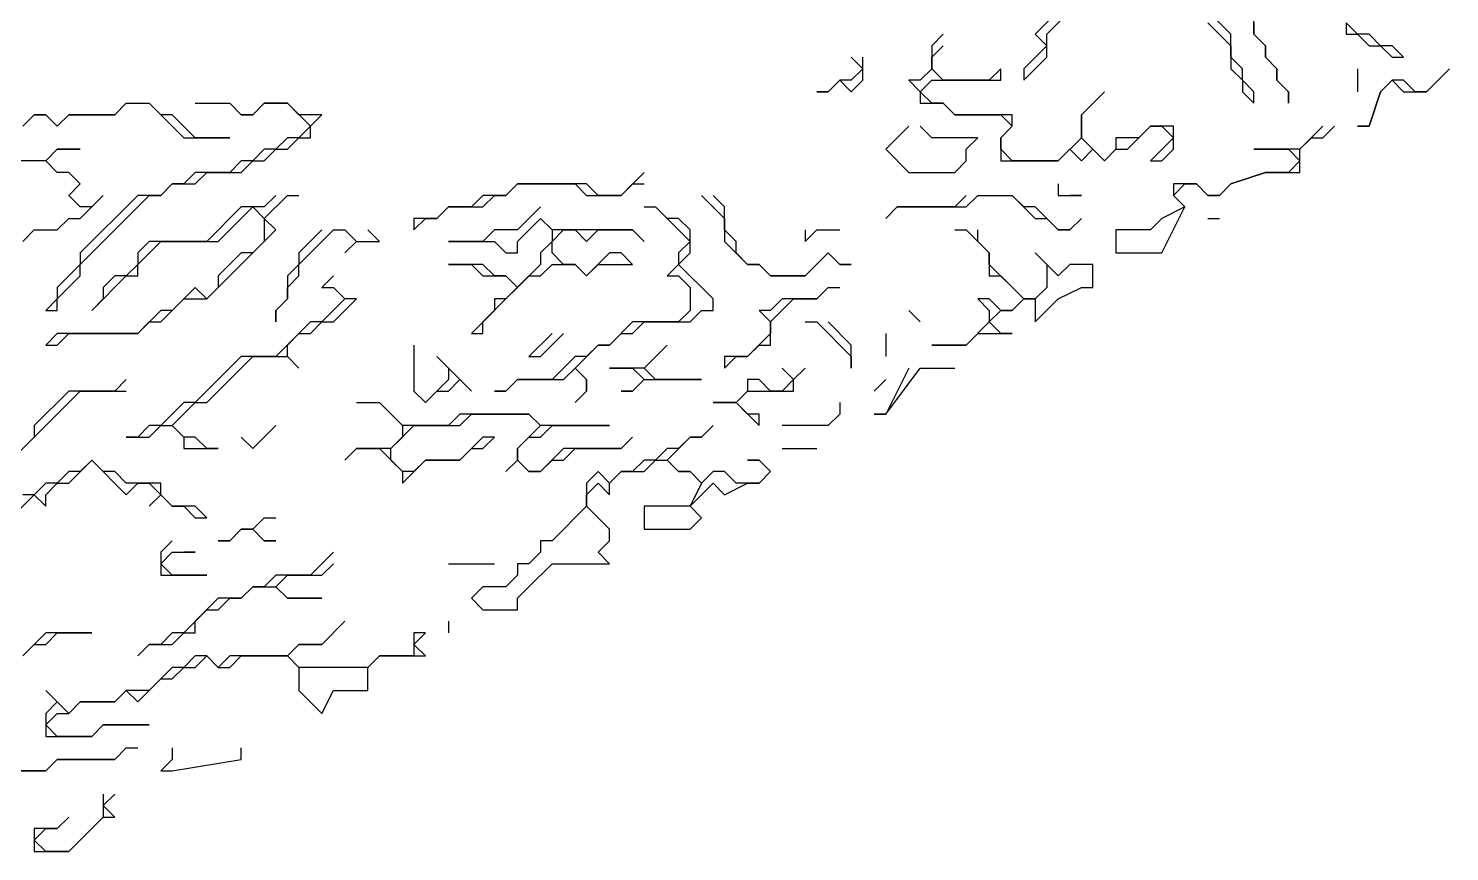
# Model space of a CAD drawing. Header units: metres. Extents: x 76363 to 76886, y 81203 to 81673.
# Drawn here: x 76791.6 to 76841, y 81353.4 to 81382 of the extents above; entities that cross this region are included whole.
import ezdxf

# ---------------------------------------------------------------- set-up
doc = ezdxf.new("R2010")
doc.units = ezdxf.units.M

msp = doc.modelspace()

# ---------------------------------------------------------------- linework, layer by layer
for points in [[(76827.4, 81382.6, 197.54), (76826.6, 81381.8, 197.42), (76827, 81381.4, 197.21), (76826.2, 81380.6, 197.22), (76826.2, 81380.2, 197.13), (76827, 81381, 197.155), (76827, 81381.8, 197.31), (76827.8, 81382.6, 197.415)], [(76832.6, 81382.2, 197.725), (76833.4, 81381.4, 197.69), (76833.4, 81380.6, 197.7), (76833.8, 81380.2, 197.825), (76833.8, 81379.8, 197.77), (76834.2, 81379.4, 197.905), (76834.2, 81379.8, 197.96), (76833.8, 81380.2, 197.825), (76833.8, 81380.6, 197.96), (76833.4, 81381, 197.71), (76833.4, 81381.8, 197.9), (76832.6, 81382.6, 197.82)], [(76834.2, 81382.2, 198.48), (76834.2, 81381.8, 198.39), (76834.6, 81381.4, 198.335), (76834.6, 81381, 198.31), (76835, 81380.6, 198.33), (76835, 81380.2, 198.32), (76835.4, 81379.8, 198.335), (76835.4, 81379.4, 198.36), (76835.4, 81379.8, 198.335), (76835, 81380.2, 198.32), (76835, 81380.6, 198.33), (76834.6, 81381, 198.31), (76834.6, 81381.4, 198.335), (76834.2, 81381.8, 198.39), (76834.2, 81382.6, 198.5)], [(76837.4, 81382.2, 199.377), (76837.4, 81381.8, 199.13), (76837.8, 81381.8, 199.406), (76838.2, 81381.4, 199.403), (76838.6, 81381.4, 199.905), (76839, 81381, 199.754), (76839.4, 81381, 200.458), (76839, 81381.4, 200.741), (76838.6, 81381.4, 199.905), (76838.2, 81381.8, 200.022), (76837.8, 81381.8, 199.406), (76837.4, 81382.2, 199.377)], [(76823.4, 81381.8, 198.16), (76823, 81381.4, 198.137), (76823, 81380.6, 197.77), (76822.6, 81380.2, 197.675), (76822.2, 81380.2, 197.83), (76822.6, 81379.8, 197.58), (76822.6, 81379.4, 197.49), (76823.4, 81379.4, 197.4), (76823.8, 81379, 197.39), (76825.4, 81379, 197.23), (76825.8, 81378.6, 197.133), (76825.4, 81378.2, 197.04), (76825.4, 81377.4, 196.93), (76827.4, 81377.4, 197.07), (76827.8, 81377.8, 197.06), (76828.2, 81377.4, 197.07), (76828.6, 81377.8, 197.17), (76829, 81377.4, 197.2), (76829.4, 81377.8, 197.31), (76829.8, 81377.8, 197.31), (76830.6, 81378.6, 197.57), (76831, 81378.6, 197.61), (76831.4, 81378.2, 197.4), (76830.6, 81377.4, 197.135), (76831, 81377.4, 197.06), (76831.4, 81377.8, 197.265), (76831.4, 81378.6, 197.46), (76830.6, 81378.6, 197.57), (76830.2, 81378.2, 197.41), (76829.4, 81378.2, 197.335), (76829.4, 81377.8, 197.31), (76829, 81377.4, 197.2), (76828.2, 81378.2, 197.1), (76828.2, 81379, 197.067), (76829, 81379.8, 197.175), (76828.2, 81379, 197.067), (76828.2, 81378.2, 197.1), (76827.4, 81377.4, 197.07), (76825.8, 81377.4, 196.965), (76825.4, 81377.8, 196.95), (76825.4, 81378.2, 197.04), (76825.8, 81378.6, 197.133), (76825.8, 81379, 197.16), (76823.8, 81379, 197.39), (76823.4, 81379.4, 197.4), (76823, 81379.4, 197.41), (76822.6, 81379.8, 197.58), (76823, 81380.2, 197.635), (76825.4, 81380.2, 197.285), (76825.4, 81380.6, 197.4), (76825, 81380.2, 197.433), (76823.4, 81380.2, 197.67), (76823, 81380.6, 197.77), (76823, 81381, 197.94), (76823.4, 81381.4, 198)], [(76820.2, 81381, 198.9), (76820.6, 81380.6, 198.69), (76820.2, 81380.2, 198.68), (76819.8, 81380.2, 198.757), (76819.4, 81379.8, 198.55), (76819, 81379.8, 198.51), (76819.4, 81379.8, 198.55), (76819.8, 81380.2, 198.757), (76820.2, 81379.8, 198.585), (76820.6, 81380.2, 198.6), (76820.6, 81381, 198.905)], [(76837.8, 81380.6, 198.94), (76837.8, 81379.8, 198.865)], [(76841, 81380.6, 202.92), (76840.2, 81379.8, 200.123), (76839.8, 81379.8, 199.855), (76839.4, 81380.2, 199.685), (76839, 81380.2, 199.45), (76838.6, 81379.8, 199.29), (76838.2, 81378.6, 199.01), (76837.8, 81378.6, 198.745), (76838.2, 81378.6, 199.01), (76838.6, 81379.8, 199.29), (76839, 81380.2, 199.45), (76839.4, 81379.8, 199.625), (76840.2, 81379.8, 200.123), (76841, 81380.6, 202.92)], [(76795, 81379.4, 200.24), (76794.6, 81379, 200.02), (76793, 81379, 200.1), (76792.6, 81378.6, 199.907), (76792.2, 81379, 200.22), (76791.8, 81379, 200.22), (76791.4, 81378.6, 199.895)], [(76791.4, 81378.6, 199.895), (76791.8, 81379, 200.22), (76792.2, 81379, 200.22), (76792.6, 81378.6, 199.907), (76793, 81379, 200.1), (76794.6, 81379, 200.02), (76795, 81379.4, 200.24), (76795.8, 81379.4, 200.26), (76797, 81378.2, 199.555), (76798.6, 81378.2, 199.465), (76797.4, 81378.2, 199.47), (76796.6, 81379, 199.994), (76796.2, 81379, 199.957), (76795.8, 81379.4, 200.26)], [(76797.4, 81379.4, 200.25), (76798.6, 81379.4, 200.17), (76799, 81379, 199.925), (76799.4, 81379, 199.89), (76799.8, 81379.4, 200.01), (76800.6, 81379.4, 199.915), (76801.4, 81378.6, 199.34), (76801, 81378.2, 199.195), (76800.6, 81378.2, 199.235), (76800.2, 81377.8, 199.18), (76799.8, 81377.8, 199.26), (76799.4, 81377.4, 199.137), (76799, 81377.4, 199.16), (76798.6, 81377, 199.07), (76797.4, 81377, 199.305), (76797, 81376.6, 199.37), (76796.6, 81376.6, 199.42), (76796.2, 81376.2, 199.385), (76795.4, 81376.2, 199.505), (76793.4, 81374.2, 199.58), (76793.4, 81373.8, 199.57), (76792.6, 81373, 199.535), (76792.6, 81372.6, 199.475), (76792.2, 81372.2, 199.49), (76792.6, 81372.2, 199.41), (76792.6, 81372.6, 199.475), (76793.4, 81373.4, 199.545), (76793.4, 81373.8, 199.57), (76795.8, 81376.2, 199.43), (76796.2, 81376.2, 199.385), (76796.6, 81376.6, 199.42), (76797.4, 81376.6, 199.29), (76797.8, 81377, 199.225), (76799, 81377, 199.07), (76799.4, 81377.4, 199.137), (76799.8, 81377.4, 199.13), (76800.2, 81377.8, 199.18), (76800.6, 81377.8, 199.18), (76801, 81378.2, 199.195), (76801.4, 81378.2, 199.16), (76801.4, 81378.6, 199.34), (76801.8, 81379, 199.65), (76801, 81379, 199.61), (76800.6, 81379.4, 199.915), (76799.8, 81379.4, 200.01), (76799.4, 81379, 199.89), (76799, 81379, 199.925), (76798.6, 81379.4, 200.17)], [(76822.2, 81378.6, 197.255), (76821.4, 81377.8, 197.117), (76822.2, 81377, 196.77), (76823.8, 81377, 196.92), (76824.2, 81377.4, 196.93), (76824.2, 81377.8, 197), (76824.6, 81378.2, 197.12), (76823, 81378.2, 197.04), (76822.6, 81378.6, 197.22)], [(76836.6, 81378.6, 198.315), (76835.8, 81377.8, 198.06), (76834.2, 81377.8, 197.68), (76835.4, 81377.8, 197.98), (76835.8, 81377.4, 198.005), (76835.4, 81377, 197.88), (76834.6, 81377, 197.605), (76833.4, 81376.6, 197.205), (76833, 81376.2, 197.15), (76832.6, 81376.2, 197.08), (76832.2, 81376.6, 197.09), (76831.4, 81376.6, 196.99), (76831.4, 81376.2, 196.97), (76831.8, 81375.8, 196.9), (76831, 81375.4, 196.82), (76830.6, 81375, 196.703), (76829.4, 81375, 196.58), (76829.4, 81374.2, 196.55), (76831, 81374.2, 196.77), (76831.8, 81375.8, 196.9), (76831.4, 81376.2, 196.97), (76831.8, 81376.6, 197.1), (76832.2, 81376.6, 197.09), (76832.6, 81376.2, 197.08), (76833, 81376.2, 197.15), (76833.4, 81376.6, 197.205), (76834.6, 81377, 197.605), (76835.8, 81377, 197.95), (76835.8, 81377.8, 198.06), (76836.2, 81378.2, 198.18), (76836.6, 81378.2, 198.3), (76837, 81378.6, 198.39)], [(76791.4, 81374.6, 199.87), (76791.8, 81375, 199.928), (76792.6, 81375, 199.54), (76793, 81375.4, 199.75), (76793.4, 81375.4, 199.635), (76794.2, 81376.2, 199.75), (76793.8, 81375.8, 199.65), (76793.4, 81375.8, 199.845), (76793, 81376.2, 200.12), (76793.4, 81376.6, 200.105), (76793, 81377, 199.935), (76792.6, 81377, 199.932), (76792.2, 81377.4, 199.8), (76792.6, 81377.8, 199.78), (76793.4, 81377.8, 199.59), (76792.6, 81377.8, 199.78), (76792.2, 81377.4, 199.8), (76791, 81377.4, 199.84)], [(76813, 81377, 197.01), (76812.2, 81376.2, 196.54), (76811.4, 81376.2, 196.59), (76811, 81376.6, 197.02), (76808.6, 81376.6, 197.2), (76808.2, 81376.2, 197.01), (76807.4, 81376.2, 197.09), (76807, 81375.8, 196.9), (76806.2, 81375.8, 196.9), (76805.8, 81375.4, 196.68), (76805, 81375.4, 196.875), (76805, 81375, 196.71), (76805.4, 81375.4, 196.837), (76805.8, 81375.4, 196.68), (76806.2, 81375.8, 196.9), (76807.4, 81375.8, 196.873), (76807.8, 81376.2, 197.01), (76808.2, 81376.2, 197.01), (76808.6, 81376.6, 197.2), (76810.6, 81376.6, 196.98), (76811, 81376.2, 196.75), (76812.2, 81376.2, 196.54), (76812.6, 81376.6, 196.78), (76813, 81376.6, 196.81)], [(76800.2, 81376.2, 198.225), (76799.8, 81375.8, 198.09), (76799, 81375.8, 198.357), (76797.8, 81374.6, 198.13), (76795.8, 81374.6, 198.63), (76795.4, 81374.2, 198.715), (76795.4, 81373.8, 198.59), (76795, 81373.4, 198.7), (76794.6, 81373.4, 198.877), (76794.2, 81373, 198.913), (76794.2, 81372.6, 198.66), (76793.8, 81372.2, 198.647), (76795, 81373.4, 198.7), (76795.4, 81373.4, 198.42), (76795.4, 81373.8, 198.59), (76796.2, 81374.6, 198.57), (76798.2, 81374.6, 198.01), (76799.4, 81375.8, 198.223), (76799.8, 81375.4, 197.93), (76799.8, 81374.6, 197.733), (76799.4, 81374.2, 197.795), (76799, 81374.2, 197.8), (76798.2, 81373.4, 197.61), (76798.2, 81373, 197.475), (76797.8, 81372.6, 197.42), (76797.4, 81373, 197.675), (76796.6, 81372.2, 197.795), (76796.2, 81372.2, 197.87), (76795.4, 81371.4, 197.833), (76792.6, 81371.4, 199.15), (76792.2, 81371, 199.13), (76792.6, 81371, 198.957), (76793, 81371.4, 198.88), (76795.4, 81371.4, 197.833), (76795.8, 81371.8, 197.877), (76796.2, 81371.8, 197.77), (76797, 81372.6, 197.73), (76797.8, 81372.6, 197.42), (76800.2, 81375, 197.72), (76799.8, 81375.4, 197.93), (76800.6, 81376.2, 198.11), (76801, 81376.2, 197.875)], [(76815, 81376.2, 196.835), (76815.8, 81375.4, 196.795), (76815.8, 81374.6, 196.57), (76816.6, 81373.8, 196.415), (76817, 81373.8, 196.34), (76817.4, 81373.4, 196.125), (76818.6, 81373.4, 195.78), (76819.4, 81374.2, 195.89), (76819.8, 81373.8, 195.72), (76820.2, 81373.8, 195.72), (76819.8, 81373.8, 195.72), (76819.4, 81374.2, 195.89), (76818.6, 81373.4, 195.78), (76817.4, 81373.4, 196.125), (76817, 81373.8, 196.34), (76816.6, 81373.8, 196.415), (76816.2, 81374.2, 196.51), (76816.2, 81374.6, 196.6), (76815.8, 81375, 196.7), (76815.8, 81375.8, 196.82), (76815.4, 81376.2, 196.91)], [(76824.2, 81376.2, 196.65), (76823.8, 81375.8, 196.4), (76821.8, 81375.8, 196.255), (76821.4, 81375.4, 196.113), (76821.8, 81375.8, 196.255), (76824.2, 81375.8, 196.37), (76824.6, 81376.2, 196.415), (76825.8, 81376.2, 196.602), (76826.6, 81375.4, 196.415), (76827, 81375.4, 196.49), (76827.4, 81375, 196.5), (76827.8, 81375, 196.5), (76828.2, 81375.4, 196.715), (76827.8, 81375, 196.5), (76827.4, 81375, 196.5), (76826.6, 81375.8, 196.435), (76826.2, 81375.8, 196.435), (76825.8, 81376.2, 196.602)], [(76827.4, 81376.6, 196.913), (76827.4, 81376.2, 196.79), (76828.2, 81376.2, 196.785), (76827.8, 81376.2, 196.795)], [(76809.4, 81375.8, 196.835), (76808.6, 81375, 196.96), (76807.8, 81375, 196.677), (76807.4, 81374.6, 196.49), (76806.2, 81374.6, 196.383), (76807.8, 81374.6, 196.635), (76808.2, 81374.2, 196.64), (76808.6, 81374.2, 196.69), (76808.6, 81374.6, 196.975), (76809.4, 81375.4, 196.77), (76809.8, 81375, 196.605), (76809.8, 81374.6, 196.395), (76809.4, 81374.2, 196.322), (76809.4, 81373.8, 195.98), (76808.6, 81373, 195.68), (76808.2, 81373.4, 196.04), (76807.8, 81373.4, 195.97), (76807.4, 81373.8, 196.183), (76806.2, 81373.8, 196.07), (76807, 81373.8, 196.145), (76807.4, 81373.4, 195.947), (76808.2, 81373.4, 196.04), (76808.6, 81373, 195.68), (76808.2, 81372.6, 195.48), (76807.8, 81372.6, 195.475), (76807.8, 81372.2, 195.3), (76807, 81371.4, 195.235), (76807.4, 81371.4, 195.155), (76807.4, 81371.8, 195.29), (76809, 81373.4, 195.913), (76809.4, 81373.4, 195.837), (76809.8, 81373.8, 195.9), (76810.6, 81373.8, 195.873), (76811, 81373.4, 195.5), (76811.4, 81373.8, 195.72), (76812.6, 81373.8, 195.607), (76812.2, 81374.2, 195.8), (76811.8, 81374.2, 195.757), (76811, 81373.4, 195.5), (76810.6, 81373.8, 195.873), (76810.2, 81373.8, 195.905), (76809.8, 81374.2, 196.15), (76809.8, 81374.6, 196.395), (76810.2, 81375, 196.48), (76810.6, 81375, 196.452), (76811, 81374.6, 196.23), (76811.4, 81375, 196.335), (76812.6, 81375, 196.1), (76813, 81374.6, 195.97), (76812.6, 81375, 196.1), (76809.8, 81375, 196.605), (76809.4, 81375.4, 196.77)], [(76813, 81375.8, 196.37), (76813.4, 81375.8, 196.36), (76814.6, 81374.6, 196.075), (76814.2, 81374.2, 195.865), (76814.2, 81373.8, 195.787), (76813.8, 81373.4, 195.547), (76814.2, 81373.4, 195.48), (76814.6, 81373, 195.47), (76814.6, 81372.2, 195.205), (76814.2, 81371.8, 195.03), (76812.6, 81371.8, 194.96), (76811.8, 81371, 194.86), (76811.4, 81371, 194.705), (76811, 81370.6, 194.605), (76810.6, 81370.6, 194.61), (76809.8, 81369.8, 194.58), (76808.6, 81369.8, 194.66), (76808.2, 81369.4, 194.57), (76807.8, 81369.4, 194.41), (76808.2, 81369.4, 194.57), (76808.6, 81369.8, 194.66), (76810.2, 81369.8, 194.5), (76810.6, 81370.2, 194.52), (76811, 81369.8, 194.35), (76811, 81369.4, 194.093), (76810.6, 81369, 194.04), (76811, 81369.4, 194.093), (76811, 81369.8, 194.35), (76810.6, 81370.2, 194.52), (76811.4, 81371, 194.705), (76811.8, 81371, 194.86), (76812.2, 81371.4, 194.95), (76812.6, 81371.4, 194.94), (76813, 81371.8, 195.04), (76814.6, 81371.8, 195.07), (76815, 81372.2, 195.28), (76815.4, 81372.2, 195.315), (76815.4, 81372.6, 195.565), (76814.2, 81373.8, 195.787), (76814.6, 81374.2, 195.98), (76814.6, 81375, 196.25), (76814.2, 81375.4, 196.3), (76813.8, 81375.4, 196.27), (76813.4, 81375.8, 196.36)], [(76832.6, 81375.4, 196.97), (76833, 81375.4, 197.05)], [(76801.8, 81375, 197.05), (76801, 81374.2, 197.065), (76801, 81373.8, 196.77), (76800.6, 81373.4, 196.92), (76800.6, 81372.6, 196.495), (76800.2, 81372.2, 196.64), (76800.2, 81371.8, 196.305), (76800.2, 81372.2, 196.64), (76800.6, 81372.6, 196.495), (76800.6, 81373, 196.79), (76801, 81373.4, 196.76), (76801, 81373.8, 196.77), (76802.2, 81375, 196.98), (76802.6, 81375, 196.92), (76803, 81374.6, 196.685), (76802.6, 81374.2, 196.63), (76803, 81374.6, 196.685), (76803.8, 81374.6, 196.61), (76803.4, 81375, 196.865)], [(76818.6, 81375, 196.133), (76818.6, 81374.6, 196.065), (76819, 81375, 196.045), (76819.8, 81375, 196.08)], [(76823.8, 81375, 196.21), (76824.2, 81375, 196.21), (76825, 81374.2, 196.14), (76825, 81373.4, 196.13), (76825.4, 81373.4, 196.13), (76826.2, 81372.6, 196.17), (76825.8, 81372.2, 196.09), (76825.4, 81372.2, 195.85), (76825, 81372.6, 195.88), (76824.6, 81372.6, 195.795), (76825, 81372.2, 195.835), (76825, 81371.8, 195.69), (76824.2, 81371, 195.5), (76823, 81371, 195.705), (76824.2, 81371, 195.5), (76824.6, 81371.4, 195.67), (76825.8, 81371.4, 195.97), (76825.4, 81371.4, 195.74), (76825, 81371.8, 195.69), (76825.4, 81372.2, 195.85), (76825.8, 81372.2, 196.09), (76826.2, 81372.6, 196.17), (76826.6, 81372.6, 196.25), (76826.6, 81371.8, 196.343), (76827.4, 81372.6, 196.41), (76828.2, 81373, 196.42), (76828.6, 81373, 196.415), (76828.6, 81373.8, 196.49), (76827.8, 81373.8, 196.323), (76827.4, 81373.4, 196.32), (76826.6, 81374.2, 196.297), (76827, 81373.8, 196.345), (76827, 81373, 196.267), (76826.6, 81372.6, 196.25), (76826.2, 81372.6, 196.17), (76825, 81373.8, 196.133), (76825, 81374.2, 196.14), (76824.6, 81374.6, 196.12), (76824.6, 81375, 196.215)], [(76802.2, 81373.4, 196.45), (76801.8, 81373, 196.47), (76802.2, 81373, 196.36), (76802.6, 81372.6, 196.11), (76801.8, 81371.8, 195.92), (76801.4, 81371.8, 196.08), (76800.2, 81370.6, 195.795), (76799, 81370.6, 195.95), (76797.4, 81369, 195.553), (76797, 81369, 195.678), (76796.2, 81368.2, 195.117), (76795.8, 81368.2, 195.143), (76795.4, 81367.8, 194.9), (76795, 81367.8, 194.986), (76795.8, 81367.8, 194.84), (76796.2, 81368.2, 195.117), (76796.6, 81368.2, 195.13), (76797, 81367.8, 194.955), (76797, 81367.4, 194.82), (76798.2, 81367.4, 195.005), (76797.8, 81367.4, 194.935), (76797.4, 81367.8, 195.025), (76797, 81367.8, 194.955), (76796.6, 81368.2, 195.13), (76797.4, 81369, 195.553), (76797.8, 81369, 195.51), (76799.4, 81370.6, 195.91), (76800.6, 81370.6, 195.68), (76801, 81370.2, 195.505), (76800.6, 81370.6, 195.68), (76800.6, 81371, 195.85), (76801, 81371.4, 196.02), (76801.4, 81371.4, 195.865), (76801.8, 81371.8, 195.92), (76802.2, 81371.8, 195.84), (76803, 81372.6, 195.99), (76802.6, 81372.6, 196.11), (76802.2, 81373, 196.36)], [(76819.4, 81373, 195.41), (76819, 81372.6, 195.288), (76817.8, 81372.6, 195.472), (76817.4, 81372.2, 195.193), (76817, 81372.2, 195.333), (76817.4, 81371.8, 194.873), (76817.4, 81371.4, 194.57), (76816.6, 81370.6, 194.05), (76815.8, 81370.6, 194.24), (76815.8, 81370.2, 194), (76816.2, 81370.6, 194.18), (76816.6, 81370.6, 194.05), (76817, 81371, 194.41), (76817.4, 81371, 194.3), (76817.4, 81371.8, 194.873), (76818.2, 81372.6, 195.387), (76819, 81372.6, 195.288), (76819.4, 81373, 195.41), (76819.8, 81373, 195.45)], [(76822.2, 81372.2, 195.295), (76822.6, 81371.8, 195.425)], [(76818.6, 81371.8, 194.945), (76819, 81371.8, 194.94), (76820.2, 81370.6, 194.695), (76820.2, 81370.2, 194.56), (76820.2, 81371, 194.83), (76819.4, 81371.8, 195.02)], [(76809.8, 81371.4, 194.927), (76809, 81370.6, 194.85), (76809.4, 81370.6, 194.69), (76810.2, 81371.4, 194.85)], [(76821.4, 81371.4, 194.955), (76821.4, 81370.6, 194.72)], [(76805, 81371, 195.18), (76805, 81369.4, 194.695), (76805.4, 81369, 194.63), (76805.8, 81369.4, 194.66), (76806.2, 81369.4, 194.65), (76806.6, 81369.8, 194.637), (76807, 81369.4, 194.49), (76805.8, 81370.6, 195.005), (76806.2, 81370.2, 194.76), (76806.2, 81369.8, 194.74), (76805.4, 81369, 194.63), (76805, 81369.4, 194.695)], [(76813.8, 81371, 194.92), (76813, 81370.2, 194.4), (76811.8, 81370.2, 194.43), (76812.6, 81370.2, 194.33), (76813, 81369.8, 194.157), (76812.6, 81369.4, 194.01), (76812.2, 81369.4, 194.02), (76812.6, 81369.4, 194.01), (76813, 81369.8, 194.157), (76815, 81369.8, 194.01), (76813.4, 81369.8, 194.123), (76813, 81370.2, 194.4)], [(76817.8, 81370.2, 194.065), (76818.2, 81369.8, 193.975), (76817.8, 81369.4, 193.92), (76817.4, 81369.4, 193.957), (76817, 81369.8, 193.86), (76816.6, 81369.8, 193.79), (76816.6, 81369.4, 193.77), (76816.2, 81369, 193.45), (76815.4, 81369, 193.485), (76816.2, 81369, 193.45), (76817, 81368.2, 193.425), (76817, 81368.6, 193.695), (76816.6, 81368.6, 193.465), (76816.2, 81369, 193.45), (76816.6, 81369.4, 193.77), (76818.2, 81369.4, 193.92), (76818.2, 81369.8, 193.975), (76818.6, 81370.2, 194.145)], [(76822.2, 81370.2, 194.94), (76821.4, 81368.6, 194.34), (76821, 81368.6, 194.26), (76821.4, 81368.6, 194.34), (76822.6, 81370.2, 195.09), (76823.8, 81370.2, 195.24)], [(76795, 81369.8, 196.58), (76794.6, 81369.4, 196.284), (76793, 81369.4, 196.767), (76791.8, 81368.2, 196.146), (76791.8, 81367.8, 195.7), (76791, 81367, 195.473)], [(76821.4, 81369.8, 194.575), (76821, 81369.4, 194.37)], [(76791.4, 81367.4, 195.547), (76793.4, 81369.4, 196.554), (76795, 81369.4, 196.18)], [(76803, 81369, 194.915), (76803.8, 81369, 194.713), (76804.6, 81368.2, 194.267), (76804.6, 81367.8, 194.12), (76804.2, 81367.4, 194.1), (76803, 81367.4, 194.42), (76802.6, 81367, 194.41), (76803, 81367.4, 194.42), (76803.8, 81367.4, 194.265), (76804.6, 81366.6, 193.99), (76804.6, 81366.2, 193.91), (76805.4, 81367, 193.94), (76806.6, 81367, 193.85), (76807, 81367.4, 193.945), (76807.4, 81367.4, 193.95), (76807.8, 81367.8, 193.88), (76807.4, 81367.8, 193.96), (76806.6, 81367, 193.85), (76805.4, 81367, 193.94), (76805, 81366.6, 193.99), (76804.6, 81366.6, 193.99), (76804.2, 81367, 194.013), (76804.2, 81367.4, 194.1), (76805, 81368.2, 194.27), (76806.6, 81368.2, 194.06), (76807, 81368.6, 194.07), (76809, 81368.6, 194.093), (76809.4, 81368.2, 193.78), (76808.6, 81367.4, 193.635), (76808.6, 81367, 193.46), (76808.2, 81366.6, 193.417), (76808.6, 81367, 193.46), (76809, 81366.6, 193.445), (76809.4, 81366.6, 193.6), (76809.8, 81367, 193.56), (76810.2, 81367, 193.53), (76810.6, 81367.4, 193.48), (76812.2, 81367.4, 193.315), (76812.6, 81367.8, 193.41), (76812.2, 81367.4, 193.315), (76810.2, 81367.4, 193.55), (76809.4, 81366.6, 193.6), (76809, 81366.6, 193.445), (76808.6, 81367, 193.46), (76808.6, 81367.4, 193.635), (76809, 81367.8, 193.65), (76809.4, 81367.8, 193.605), (76809.8, 81368.2, 193.74), (76811.8, 81368.2, 193.66), (76809.4, 81368.2, 193.78), (76809, 81368.6, 194.093), (76806.6, 81368.6, 194.283), (76806.2, 81368.2, 194.14), (76804.6, 81368.2, 194.267), (76803.8, 81369, 194.713)], [(76819.8, 81369, 194), (76819.8, 81368.6, 193.84), (76819.4, 81368.2, 193.707), (76817.8, 81368.2, 193.64)], [(76800.2, 81368.2, 195.08), (76799.4, 81367.4, 195.04), (76799, 81367.8, 195.14), (76799.4, 81367.4, 195.04)], [(76815.4, 81368.2, 193.3), (76815, 81367.8, 193.33), (76814.6, 81367.8, 193.16), (76814.2, 81367.4, 193.08), (76813.8, 81367.4, 193.08), (76813.4, 81367, 192.987), (76813, 81367, 192.94), (76812.6, 81366.6, 192.935), (76812.2, 81366.6, 193.01), (76811.8, 81366.2, 192.827), (76811.4, 81366.6, 193.17), (76811, 81366.2, 192.933), (76811, 81365.4, 192.69), (76809.8, 81364.2, 192.26), (76809.4, 81364.2, 192.455), (76809.4, 81363.8, 192.247), (76809, 81363.4, 192.07), (76808.6, 81363.4, 192.15), (76808.6, 81363, 192.06), (76808.2, 81362.6, 192.045), (76807.4, 81362.6, 192.12), (76807, 81362.2, 192.04), (76807.4, 81361.8, 191.895), (76808.6, 81361.8, 191.93), (76808.6, 81362.2, 192.02), (76809, 81362.6, 192), (76809.8, 81363.4, 192.075), (76811.4, 81363.4, 192.14), (76811.8, 81363.4, 192.255), (76811.4, 81363.8, 192.24), (76811.8, 81364.2, 192.34), (76811.8, 81364.6, 192.43), (76811, 81365.4, 192.69), (76811, 81365.8, 192.745), (76811.4, 81366.2, 192.88), (76811.8, 81365.8, 192.71), (76811.8, 81366.2, 192.827), (76812.2, 81366.6, 193.01), (76813, 81366.6, 192.82), (76813.4, 81367, 192.987), (76813.8, 81367, 192.865), (76814.2, 81366.6, 192.855), (76814.6, 81366.6, 192.89), (76815, 81366.2, 192.905), (76814.6, 81365.4, 192.76), (76813, 81365.4, 192.645), (76813, 81364.6, 192.66), (76813, 81364.6, 192.66), (76814.6, 81364.6, 192.65), (76815, 81365, 192.66), (76814.6, 81365.4, 192.76), (76815.4, 81366.2, 192.985), (76815.8, 81365.8, 193.01), (76816.6, 81366.2, 193.02), (76817, 81366.2, 193.01), (76817.4, 81366.6, 193.1), (76817, 81367, 193.21), (76816.6, 81367, 193.18), (76817, 81367, 193.21), (76817.4, 81366.6, 193.1), (76817, 81366.2, 193.01), (76816.2, 81366.2, 193.1), (76815.8, 81366.6, 193.15), (76815.4, 81366.6, 193.04), (76815, 81366.2, 192.905), (76814.6, 81366.6, 192.89), (76814.2, 81366.6, 192.855), (76813.8, 81367, 192.865), (76814.6, 81367.8, 193.16), (76815, 81367.8, 193.33)], [(76817.8, 81367.4, 193.523), (76819, 81367.4, 193.6)], [(76791, 81365, 193.56), (76791.8, 81365.8, 194.15), (76792.2, 81365.4, 193.99), (76792.2, 81365.8, 194.07), (76792.6, 81366.2, 194.353), (76793, 81366.2, 194.245), (76793.8, 81367, 194.645), (76795, 81365.8, 193.76), (76795.4, 81366.2, 193.97), (76795.8, 81366.2, 193.93), (76796.2, 81365.8, 193.755), (76795.8, 81365.4, 193.66), (76796.2, 81365.8, 193.755), (76796.6, 81365.4, 193.69), (76797, 81365.4, 193.687), (76797.4, 81365, 193.565), (76797.8, 81365, 193.693), (76797.4, 81365.4, 193.78), (76796.6, 81365.4, 193.69), (76796.2, 81365.8, 193.755), (76796.2, 81366.2, 194.01), (76795, 81366.2, 194.01), (76794.6, 81366.6, 194.253), (76794.2, 81366.6, 194.3)], [(76793.8, 81367, 194.645), (76793.4, 81366.6, 194.412), (76793, 81366.6, 194.455), (76792.6, 81366.2, 194.353), (76792.2, 81366.2, 194.427), (76791.8, 81365.8, 194.15), (76791.4, 81365.8, 194.31)], [(76799.8, 81365, 193.82), (76799.4, 81364.6, 193.7), (76799, 81364.6, 193.604), (76798.6, 81364.2, 193.45), (76798.2, 81364.2, 193.45), (76798.6, 81364.2, 193.45), (76799, 81364.6, 193.604), (76799.4, 81364.6, 193.7), (76799.8, 81364.2, 193.45), (76800.2, 81364.2, 193.56), (76799.8, 81364.2, 193.45), (76799.4, 81364.6, 193.7), (76799.8, 81365, 193.82), (76800.2, 81365, 193.837)], [(76802.2, 81363.8, 193.19), (76801.4, 81363, 193.115), (76800.2, 81363, 193.24), (76799.8, 81362.6, 193.185), (76799.4, 81362.6, 193.14), (76799, 81362.2, 193.06), (76798.2, 81362.2, 192.99), (76797, 81361, 192.435), (76796.6, 81361, 192.39), (76796.2, 81360.6, 192.31), (76795.8, 81360.6, 192.25), (76795.4, 81360.2, 192.21), (76795.8, 81360.6, 192.25), (76796.6, 81360.6, 192.38), (76797, 81361, 192.435), (76797.4, 81361, 192.443), (76797.4, 81361.4, 192.525), (76797.8, 81361.8, 192.775), (76798.2, 81361.8, 192.85), (76798.6, 81362.2, 192.98), (76799, 81362.2, 193.06), (76799.4, 81362.6, 193.14), (76800.2, 81362.6, 193.15), (76800.6, 81362.2, 192.943), (76801.8, 81362.2, 192.82), (76800.6, 81362.2, 192.943), (76800.2, 81362.6, 193.15), (76800.6, 81363, 193.24), (76801.8, 81363, 193.08), (76802.2, 81363.4, 193.17)], [(76796.6, 81364.2, 193.185), (76796.2, 81363.8, 193.13), (76796.2, 81363, 192.985), (76797.8, 81363, 193.09), (76796.6, 81363, 192.945), (76796.2, 81363.4, 193.04), (76796.6, 81363.8, 193.05), (76797.4, 81363.8, 193.13), (76797, 81363.8, 193.055)], [(76806.2, 81363.4, 192.51), (76807.8, 81363.4, 192.23)], [(76802.6, 81361.4, 192.315), (76801.8, 81360.6, 192.21), (76801, 81360.6, 192.25), (76800.6, 81360.2, 192.005), (76798.6, 81360.2, 191.815), (76798.2, 81359.8, 191.69), (76797.8, 81360.2, 192.05), (76797.4, 81360.2, 192.05), (76797, 81359.8, 191.863), (76796.6, 81359.8, 191.925), (76795.8, 81359, 191.505), (76795, 81359, 191.625), (76794.6, 81358.6, 191.565), (76793.4, 81358.6, 191.76), (76793, 81358.2, 191.75), (76792.2, 81359, 192.17), (76792.6, 81358.6, 191.92), (76792.2, 81358.2, 191.93), (76792.2, 81357.4, 191.64), (76793.8, 81357.4, 191.405), (76794.2, 81357.8, 191.42), (76795.8, 81357.8, 191.262), (76794.2, 81357.8, 191.42), (76793.8, 81357.4, 191.405), (76792.6, 81357.4, 191.56), (76792.2, 81357.8, 191.65), (76792.6, 81358.2, 191.8), (76793, 81358.2, 191.75), (76793.4, 81358.6, 191.76), (76794.6, 81358.6, 191.565), (76795, 81359, 191.625), (76795.4, 81358.6, 191.37), (76796.2, 81359.4, 191.72), (76796.6, 81359.4, 191.675), (76797, 81359.8, 191.863), (76797.4, 81359.8, 191.765), (76797.8, 81360.2, 192.05), (76798.2, 81359.8, 191.69), (76798.6, 81359.8, 191.65), (76799, 81360.2, 191.895), (76800.6, 81360.2, 192.005), (76801, 81359.8, 191.87), (76801, 81359, 191.68), (76801.8, 81358.2, 191.42), (76802.2, 81359, 191.605), (76803.4, 81359, 191.59), (76803.4, 81359.8, 191.745), (76803.8, 81360.2, 191.88), (76805, 81360.2, 191.8), (76805.4, 81360.2, 191.8), (76805, 81360.6, 191.82), (76805.4, 81361, 191.825), (76805, 81361, 191.9), (76805, 81360.2, 191.8), (76803.8, 81360.2, 191.88), (76803.4, 81359.8, 191.745), (76801, 81359.8, 191.87), (76800.6, 81360.2, 192.005), (76801, 81360.6, 192.25), (76801.8, 81360.6, 192.21)], [(76806.2, 81361.4, 191.92), (76806.2, 81361, 191.825)], [(76791.4, 81360.2, 192.645), (76791.8, 81360.6, 192.815), (76792.2, 81360.6, 192.815), (76792.6, 81361, 192.87), (76793.8, 81361, 192.825), (76792.2, 81361, 192.87), (76791.4, 81360.2, 192.645)], [(76795, 81357, 191.19), (76794.6, 81356.6, 191.13), (76792.6, 81356.6, 191.243), (76792.2, 81356.2, 191.09), (76788.6, 81356.2, 191.18), (76788.2, 81355.8, 190.965), (76787, 81355.8, 191.01), (76786.6, 81355.4, 190.857), (76785.8, 81355.4, 190.88), (76785.4, 81355, 190.87), (76785, 81355, 190.825), (76785.8, 81355, 190.79), (76786.2, 81355.4, 190.925), (76786.6, 81355.4, 190.857), (76787, 81355.8, 191.01), (76788.2, 81355.8, 190.965), (76788.6, 81356.2, 191.18), (76792.2, 81356.2, 191.09), (76792.6, 81356.6, 191.243), (76794.6, 81356.6, 191.13), (76795, 81357, 191.19), (76795.4, 81357, 191.15)], [(76796.6, 81357, 191.15), (76796.6, 81356.6, 191.055), (76796.2, 81356.2, 191.11), (76796.6, 81356.2, 191.117), (76799, 81356.6, 191.2), (76799, 81357, 191.22)], [(76794.2, 81355.4, 191.01), (76794.2, 81354.6, 190.98), (76793, 81353.4, 190.85), (76792.2, 81353.4, 190.85), (76791.8, 81353.8, 190.87), (76792.2, 81354.2, 190.885), (76792.6, 81354.2, 190.885), (76793, 81354.6, 190.9), (76792.6, 81354.2, 190.885), (76791.8, 81354.2, 190.885), (76791.8, 81353.4, 190.93), (76793, 81353.4, 190.85), (76794.2, 81354.6, 190.98), (76794.6, 81354.6, 190.94), (76794.2, 81355, 190.99), (76794.6, 81355.4, 191)], [(76795.4, 81355.8, 190.95)]]:
    msp.add_polyline3d(points)

doc.saveas('drawing.dxf')
